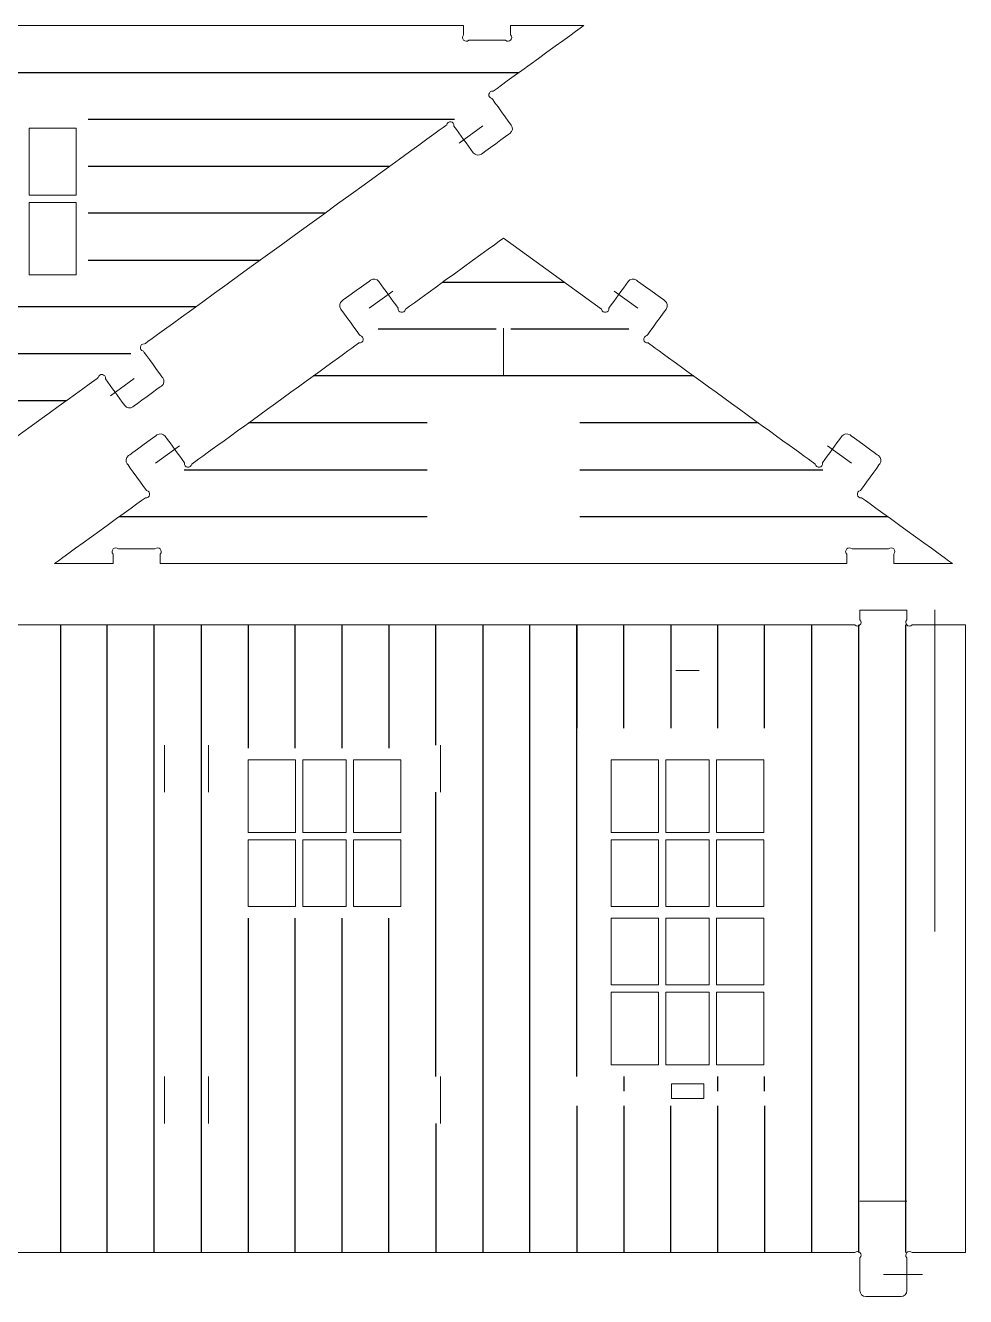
# Model space of a CAD drawing. Header units: millimetres. Extents: x -199 to 215, y -104 to 98.
# Drawn here: x 71.2 to 215.4, y -104 to 91 of the extents above; entities that cross this region are included whole.
import ezdxf

# ---------------------------------------------------------------- set-up
doc = ezdxf.new("R2010")
doc.units = ezdxf.units.MM
doc.header["$MEASUREMENT"] = 0
doc.layers.add('Capa 1', color=7, linetype='Continuous')

msp = doc.modelspace()

# ---------------------------------------------------------------- linework, layer by layer
at = {"layer": 'Capa 1', "color": 93, "lineweight": 18}
for points, knots in [([(136.9603, 75.5753), (137.9492, 74.2119), (138.9381, 72.8485), (139.927, 71.4851), (139.927, 71.4851), (140.2187, 71.0828), (140.7815, 70.9931), (141.1838, 71.285), (141.1838, 71.285), (141.1838, 71.285), (145.5551, 74.4555), (145.5551, 74.4555), (145.5551, 74.4555), (145.9577, 74.7475), (146.0471, 75.3101), (145.7553, 75.7125), (145.7553, 75.7125), (145.7553, 75.7125), (142.7888, 79.8027), (142.7888, 79.8027), (142.7888, 79.8027), (142.0462, 79.9208), (142.2237, 81.0343), (142.9658, 80.9162), (142.9658, 80.9162), (142.9658, 80.9162), (156.8913, 91.0165), (156.8913, 91.0165), (156.8913, 91.0165), (156.8913, 91.0165), (145.6417, 91.0165), (145.6417, 91.0165), (145.6417, 91.0165), (145.6417, 91.0165), (145.6417, 89.5636), (145.6417, 89.5636), (145.6417, 89.5636), (146.1729, 89.0321), (145.3758, 88.235), (144.8443, 88.7664), (144.8443, 88.7664), (144.8443, 88.7664), (139.2387, 88.7664), (139.2387, 88.7664), (139.2387, 88.7664), (138.7075, 88.235), (137.9098, 89.0321), (138.4416, 89.5636), (138.4416, 89.5636), (138.4416, 89.5636), (138.4416, 91.0165), (138.4416, 91.0165), (138.4416, 91.0165), (138.4416, 91.0165), (-6.0082, 91.0165), (-6.0082, 91.0165), (-6.0082, 91.0165), (-6.0082, 91.0165), (-6.0082, 89.5636), (-6.0082, 89.5636), (-6.0082, 89.5636), (-5.477, 89.0321), (-6.2743, 88.235), (-6.8058, 88.7664), (-6.8058, 88.7664), (-6.8058, 88.7664), (-12.4112, 88.7664), (-12.4112, 88.7664), (-12.4112, 88.7664), (-12.9427, 88.235), (-13.7401, 89.0321), (-13.2083, 89.5636), (-13.2083, 89.5636), (-13.2083, 89.5636), (-13.2083, 91.0165), (-13.2083, 91.0165), (-13.2083, 91.0165), (-13.2083, 91.0165), (-22.2085, 91.0165), (-22.2085, 91.0165), (-22.2085, 91.0165), (-22.2085, 91.0165), (-7.6376, 80.448), (-7.6376, 80.448), (-7.6376, 80.448), (-7.6376, 80.448), (-11.0723, 75.7125), (-11.0723, 75.7125), (-11.0723, 75.7125), (-11.3643, 75.3101), (-11.2744, 74.7474), (-10.8723, 74.4555), (-10.8723, 74.4555), (-10.8723, 74.4555), (-6.501, 71.285), (-6.501, 71.285), (-6.501, 71.285), (-6.0984, 70.9932), (-5.5359, 71.0828), (-5.244, 71.4851), (-5.244, 71.4851), (-4.2552, 72.8485), (-3.2663, 74.2119), (-2.2775, 75.5753), (-2.2775, 75.5753), (-2.3956, 76.3176), (-1.2822, 76.4949), (-1.1641, 75.7525), (-1.1641, 75.7525), (-1.1641, 75.7525), (45.1718, 42.1453), (45.1718, 42.1453), (45.1718, 42.1453), (45.9144, 42.2634), (46.0914, 41.1498), (45.3493, 41.0317), (45.3493, 41.0317), (45.3493, 41.0317), (42.3826, 36.9415), (42.3826, 36.9415), (42.3826, 36.9415), (42.0906, 36.5392), (42.1805, 35.9763), (42.5826, 35.6845), (42.5826, 35.6845), (42.5826, 35.6845), (46.9539, 32.5142), (46.9539, 32.5142), (46.9539, 32.5142), (47.3562, 32.2222), (47.919, 32.3119), (48.2109, 32.7142), (48.2109, 32.7142), (49.1997, 34.0776), (50.1886, 35.441), (51.1774, 36.8044), (51.1774, 36.8044), (51.0593, 37.5467), (52.1727, 37.724), (52.291, 36.9816), (52.291, 36.9816), (52.291, 36.9816), (67.3415, 26.0655), (67.3415, 26.0655), (67.3415, 26.0655), (67.3415, 26.0655), (82.392, 36.9816), (82.392, 36.9816), (82.392, 36.9816), (82.5101, 37.7239), (83.6237, 37.5467), (83.5056, 36.8044), (83.5056, 36.8044), (84.4944, 35.441), (85.4833, 34.0776), (86.4721, 32.7142), (86.4721, 32.7142), (86.7638, 32.3119), (87.3266, 32.2222), (87.7289, 32.5142), (87.7289, 32.5142), (87.7289, 32.5142), (92.1005, 35.6845), (92.1005, 35.6845), (92.1005, 35.6845), (92.5028, 35.9763), (92.5922, 36.5392), (92.3005, 36.9415), (92.3005, 36.9415), (92.3005, 36.9415), (89.334, 41.0317), (89.334, 41.0317), (89.334, 41.0317), (88.5914, 41.1498), (88.7687, 42.2634), (89.511, 42.1453), (89.511, 42.1453), (89.511, 42.1453), (135.8469, 75.7525), (135.8469, 75.7525), (135.8469, 75.7525), (135.965, 76.4949), (137.0786, 76.3177), (136.9603, 75.5753)], [0, 0, 0, 0, 0.0212766, 0.0212766, 0.0212766, 0.02127661, 0.04255319, 0.04255319, 0.04255319, 0.0425532, 0.06382979, 0.06382979, 0.06382979, 0.0638298, 0.08510638, 0.08510638, 0.08510638, 0.08510639, 0.10638298, 0.10638298, 0.10638298, 0.10638299, 0.12765957, 0.12765957, 0.12765957, 0.12765958, 0.14893617, 0.14893617, 0.14893617, 0.14893618, 0.17021277, 0.17021277, 0.17021277, 0.17021278, 0.19148936, 0.19148936, 0.19148936, 0.19148937, 0.21276596, 0.21276596, 0.21276596, 0.21276597, 0.23404255, 0.23404255, 0.23404255, 0.23404256, 0.25531915, 0.25531915, 0.25531915, 0.25531916, 0.27659574, 0.27659574, 0.27659574, 0.27659575, 0.29787234, 0.29787234, 0.29787234, 0.29787235, 0.31914894, 0.31914894, 0.31914894, 0.31914895, 0.34042553, 0.34042553, 0.34042553, 0.34042554, 0.36170213, 0.36170213, 0.36170213, 0.36170214, 0.38297872, 0.38297872, 0.38297872, 0.38297873, 0.40425532, 0.40425532, 0.40425532, 0.40425533, 0.42553191, 0.42553191, 0.42553191, 0.42553192, 0.44680851, 0.44680851, 0.44680851, 0.44680852, 0.46808511, 0.46808511, 0.46808511, 0.46808512, 0.4893617, 0.4893617, 0.4893617, 0.48936171, 0.5106383, 0.5106383, 0.5106383, 0.51063831, 0.53191489, 0.53191489, 0.53191489, 0.5319149, 0.55319149, 0.55319149, 0.55319149, 0.5531915, 0.57446809, 0.57446809, 0.57446809, 0.5744681, 0.59574468, 0.59574468, 0.59574468, 0.59574469, 0.61702128, 0.61702128, 0.61702128, 0.61702129, 0.63829787, 0.63829787, 0.63829787, 0.63829788, 0.65957447, 0.65957447, 0.65957447, 0.65957448, 0.68085106, 0.68085106, 0.68085106, 0.68085107, 0.70212766, 0.70212766, 0.70212766, 0.70212767, 0.72340426, 0.72340426, 0.72340426, 0.72340427, 0.74468085, 0.74468085, 0.74468085, 0.74468086, 0.76595745, 0.76595745, 0.76595745, 0.76595746, 0.78723404, 0.78723404, 0.78723404, 0.78723405, 0.80851064, 0.80851064, 0.80851064, 0.80851065, 0.82978723, 0.82978723, 0.82978723, 0.82978724, 0.85106383, 0.85106383, 0.85106383, 0.85106384, 0.87234043, 0.87234043, 0.87234043, 0.87234044, 0.89361702, 0.89361702, 0.89361702, 0.89361703, 0.91489362, 0.91489362, 0.91489362, 0.91489363, 0.93617021, 0.93617021, 0.93617021, 0.93617022, 0.95744681, 0.95744681, 0.95744681, 0.95744682, 1, 1, 1, 1]), ([(159.6085, 47.4689), (159.6085, 47.4689), (144.558, 58.3849), (144.558, 58.3849), (144.558, 58.3849), (144.558, 58.3849), (129.5075, 47.4689), (129.5075, 47.4689), (129.5075, 47.4689), (129.3892, 46.7264), (128.2758, 46.9038), (128.3939, 47.6461), (128.3939, 47.6461), (127.4051, 49.0094), (126.4162, 50.3728), (125.4274, 51.7362), (125.4274, 51.7362), (125.1357, 52.1386), (124.5727, 52.2283), (124.1704, 51.9364), (124.1704, 51.9364), (124.1704, 51.9364), (119.7991, 48.7658), (119.7991, 48.7658), (119.7991, 48.7658), (119.3968, 48.4741), (119.3071, 47.9113), (119.5991, 47.5089), (119.5991, 47.5089), (119.5991, 47.5089), (122.5656, 43.4187), (122.5656, 43.4187), (122.5656, 43.4187), (123.3082, 43.3005), (123.1304, 42.1871), (122.3884, 42.3052), (122.3884, 42.3052), (122.3884, 42.3052), (96.7528, 23.7115), (96.7528, 23.7115), (96.7528, 23.7115), (96.6345, 22.9692), (95.5211, 23.1464), (95.6392, 23.8889), (95.6392, 23.8889), (94.6504, 25.2522), (93.6615, 26.6156), (92.6727, 27.979), (92.6727, 27.979), (92.3807, 28.3814), (91.8182, 28.471), (91.4157, 28.1792), (91.4157, 28.1792), (91.4157, 28.1792), (87.0444, 25.0086), (87.0444, 25.0086), (87.0444, 25.0086), (86.6418, 24.7168), (86.5527, 24.1539), (86.8444, 23.7517), (86.8444, 23.7517), (86.8444, 23.7517), (89.8109, 19.6614), (89.8109, 19.6614), (89.8109, 19.6614), (90.5532, 19.5433), (90.376, 18.4297), (89.6337, 18.548), (89.6337, 18.548), (89.6337, 18.548), (75.7082, 8.4478), (75.7082, 8.4478), (75.7082, 8.4478), (75.7082, 8.4478), (84.7079, 8.4479), (84.7079, 8.4479), (84.7079, 8.4479), (84.7079, 8.4479), (84.7079, 9.9005), (84.7079, 9.9005), (84.7079, 9.9005), (84.1764, 10.4321), (84.9738, 11.2294), (85.5053, 10.6979), (85.5053, 10.6979), (85.5053, 10.6979), (91.1106, 10.6979), (91.1106, 10.6979), (91.1106, 10.6979), (91.6421, 11.2294), (92.4395, 10.4322), (91.9077, 9.9005), (91.9077, 9.9005), (91.9077, 9.9005), (91.9077, 8.4479), (91.9077, 8.4479), (91.9077, 8.4479), (91.9077, 8.4479), (197.208, 8.4479), (197.208, 8.4479), (197.208, 8.4479), (197.208, 8.4479), (197.208, 9.9005), (197.208, 9.9005), (197.208, 9.9005), (196.6762, 10.4321), (197.4736, 11.2294), (198.0054, 10.6979), (198.0054, 10.6979), (198.0054, 10.6979), (203.6107, 10.6979), (203.6107, 10.6979), (203.6107, 10.6979), (204.1419, 11.2294), (204.9393, 10.4322), (204.4078, 9.9005), (204.4078, 9.9005), (204.4078, 9.9005), (204.4078, 8.4479), (204.4078, 8.4479), (204.4078, 8.4479), (204.4078, 8.4479), (213.4078, 8.4479), (213.4078, 8.4479), (213.4078, 8.4479), (213.4078, 8.4479), (199.4825, 18.5481), (199.4825, 18.5481), (199.4825, 18.5481), (198.7399, 18.4298), (198.5626, 19.5434), (199.305, 19.6615), (199.305, 19.6615), (199.305, 19.6615), (202.2717, 23.7518), (202.2717, 23.7518), (202.2717, 23.7518), (202.5634, 24.154), (202.474, 24.7169), (202.0715, 25.0087), (202.0715, 25.0087), (202.0715, 25.0087), (197.7002, 28.1793), (197.7002, 28.1793), (197.7002, 28.1793), (197.2979, 28.471), (196.7354, 28.3815), (196.4434, 27.9791), (196.4434, 27.9791), (195.4545, 26.6158), (194.4656, 25.2524), (193.4767, 23.889), (193.4767, 23.889), (193.595, 23.1465), (192.4814, 22.9693), (192.3633, 23.7116), (192.3633, 23.7116), (192.3633, 23.7116), (166.7277, 42.3053), (166.7277, 42.3053), (166.7277, 42.3053), (165.9851, 42.1872), (165.8078, 43.3006), (166.5502, 43.4188), (166.5502, 43.4188), (166.5502, 43.4188), (169.5167, 47.509), (169.5167, 47.509), (169.5167, 47.509), (169.8089, 47.9114), (169.719, 48.4742), (169.3167, 48.7659), (169.3167, 48.7659), (169.3167, 48.7659), (164.9454, 51.9365), (164.9454, 51.9365), (164.9454, 51.9365), (164.5431, 52.2283), (163.9803, 52.1387), (163.6886, 51.7363), (163.6886, 51.7363), (162.6997, 50.373), (161.7108, 49.0096), (160.7219, 47.6462), (160.7219, 47.6462), (160.84, 46.9038), (159.7269, 46.7265), (159.6085, 47.4689)], [0, 0, 0, 0, 0.02083333, 0.02083333, 0.02083333, 0.02083334, 0.04166667, 0.04166667, 0.04166667, 0.04166668, 0.0625, 0.0625, 0.0625, 0.06250001, 0.08333333, 0.08333333, 0.08333333, 0.08333334, 0.10416667, 0.10416667, 0.10416667, 0.10416668, 0.125, 0.125, 0.125, 0.12500001, 0.14583333, 0.14583333, 0.14583333, 0.14583334, 0.16666667, 0.16666667, 0.16666667, 0.16666668, 0.1875, 0.1875, 0.1875, 0.18750001, 0.20833333, 0.20833333, 0.20833333, 0.20833334, 0.22916667, 0.22916667, 0.22916667, 0.22916668, 0.25, 0.25, 0.25, 0.25000001, 0.27083333, 0.27083333, 0.27083333, 0.27083334, 0.29166667, 0.29166667, 0.29166667, 0.29166668, 0.3125, 0.3125, 0.3125, 0.31250001, 0.33333333, 0.33333333, 0.33333333, 0.33333334, 0.35416667, 0.35416667, 0.35416667, 0.35416668, 0.375, 0.375, 0.375, 0.37500001, 0.39583333, 0.39583333, 0.39583333, 0.39583334, 0.41666667, 0.41666667, 0.41666667, 0.41666668, 0.4375, 0.4375, 0.4375, 0.43750001, 0.45833333, 0.45833333, 0.45833333, 0.45833334, 0.47916667, 0.47916667, 0.47916667, 0.47916668, 0.5, 0.5, 0.5, 0.50000001, 0.52083333, 0.52083333, 0.52083333, 0.52083334, 0.54166667, 0.54166667, 0.54166667, 0.54166668, 0.5625, 0.5625, 0.5625, 0.56250001, 0.58333333, 0.58333333, 0.58333333, 0.58333334, 0.60416667, 0.60416667, 0.60416667, 0.60416668, 0.625, 0.625, 0.625, 0.62500001, 0.64583333, 0.64583333, 0.64583333, 0.64583334, 0.66666667, 0.66666667, 0.66666667, 0.66666668, 0.6875, 0.6875, 0.6875, 0.68750001, 0.70833333, 0.70833333, 0.70833333, 0.70833334, 0.72916667, 0.72916667, 0.72916667, 0.72916668, 0.75, 0.75, 0.75, 0.75000001, 0.77083333, 0.77083333, 0.77083333, 0.77083334, 0.79166667, 0.79166667, 0.79166667, 0.79166668, 0.8125, 0.8125, 0.8125, 0.81250001, 0.83333333, 0.83333333, 0.83333333, 0.83333334, 0.85416667, 0.85416667, 0.85416667, 0.85416668, 0.875, 0.875, 0.875, 0.87500001, 0.89583333, 0.89583333, 0.89583333, 0.89583334, 0.91666667, 0.91666667, 0.91666667, 0.91666668, 0.9375, 0.9375, 0.9375, 0.93750001, 0.95833333, 0.95833333, 0.95833333, 0.95833334, 1, 1, 1, 1]), ([(0.7712, -25.7075), (0.7712, -26.2045), (1.174, -26.6075), (1.6712, -26.6075), (1.6712, -26.6075), (1.6712, -26.6075), (6.7239, -26.6075), (6.7239, -26.6075), (6.7239, -26.6075), (7.2557, -26.0761), (8.053, -26.8734), (7.5215, -27.4049), (7.5215, -27.4049), (7.5215, -27.4049), (7.5215, -69.4605), (7.5215, -69.4605), (7.5215, -69.4605), (8.053, -69.9919), (7.2556, -70.7891), (6.7239, -70.2576), (6.7239, -70.2576), (5.0397, -70.2576), (3.3555, -70.2576), (1.6712, -70.2576), (1.6712, -70.2576), (1.1741, -70.2576), (0.7712, -70.6605), (0.7712, -71.1576), (0.7712, -71.1576), (0.7712, -71.1576), (0.7712, -76.5578), (0.7712, -76.5578), (0.7712, -76.5578), (0.7712, -77.0547), (1.174, -77.4576), (1.6712, -77.4576), (1.6712, -77.4576), (1.6712, -77.4576), (6.7239, -77.4575), (6.7239, -77.4575), (6.7239, -77.4575), (7.2557, -76.9261), (8.053, -77.7232), (7.5215, -78.2549), (7.5215, -78.2549), (7.5215, -78.2549), (7.5215, -97.2576), (7.5215, -97.2576), (7.5215, -97.2576), (7.5215, -97.2576), (46.7741, -97.2576), (46.7741, -97.2576), (46.7741, -97.2576), (47.3053, -96.7262), (48.103, -97.5233), (47.5712, -98.0548), (47.5712, -98.0548), (47.5712, -98.0548), (47.5712, -103.1075), (47.5712, -103.1075), (47.5712, -103.1075), (47.5712, -103.6046), (47.974, -104.0076), (48.4712, -104.0076), (48.4712, -104.0076), (48.4712, -104.0076), (53.8714, -104.0076), (53.8714, -104.0076), (53.8714, -104.0076), (54.3683, -104.0076), (54.7714, -103.6047), (54.7714, -103.1075), (54.7714, -103.1075), (54.7714, -101.4233), (54.7714, -99.7391), (54.7714, -98.0548), (54.7714, -98.0548), (54.2399, -97.5233), (55.0373, -96.7262), (55.5688, -97.2576), (55.5688, -97.2576), (55.5688, -97.2576), (198.4241, -97.2576), (198.4241, -97.2576), (198.4241, -97.2576), (198.9556, -96.7262), (199.753, -97.5233), (199.2212, -98.0548), (199.2212, -98.0548), (199.2212, -98.0548), (199.2212, -103.1075), (199.2212, -103.1075), (199.2212, -103.1075), (199.2212, -103.6046), (199.6243, -104.0076), (200.1214, -104.0076), (200.1214, -104.0076), (200.1214, -104.0076), (205.5213, -104.0076), (205.5213, -104.0076), (205.5213, -104.0076), (206.0184, -104.0076), (206.4213, -103.6047), (206.4213, -103.1075), (206.4213, -103.1075), (206.4213, -101.4233), (206.4213, -99.7391), (206.4213, -98.0548), (206.4213, -98.0548), (205.8898, -97.5233), (206.6872, -96.7262), (207.2187, -97.2576), (207.2187, -97.2576), (207.2187, -97.2576), (215.4215, -97.2576), (215.4215, -97.2576), (215.4215, -97.2576), (215.4215, -97.2576), (215.4215, -0.9575), (215.4215, -0.9575), (215.4215, -0.9575), (212.6872, -0.9575), (209.9529, -0.9575), (207.2186, -0.9575), (207.2186, -0.9575), (206.6871, -1.4891), (205.8897, -0.6918), (206.4212, -0.1603), (206.4212, -0.1603), (206.4212, -0.1603), (206.4212, 1.2923), (206.4212, 1.2923), (206.4212, 1.2923), (206.4212, 1.2923), (199.2212, 1.2924), (199.2212, 1.2924), (199.2212, 1.2924), (199.2212, 1.2924), (199.2212, -0.1602), (199.2212, -0.1602), (199.2212, -0.1602), (199.753, -0.6917), (198.9556, -1.4891), (198.4241, -0.9574), (198.4241, -0.9574), (198.4241, -0.9574), (55.5687, -0.9575), (55.5687, -0.9575), (55.5687, -0.9575), (55.0372, -1.4891), (54.2398, -0.6918), (54.7713, -0.1603), (54.7713, -0.1603), (54.7713, -0.1603), (54.7713, 1.2923), (54.7713, 1.2923), (54.7713, 1.2923), (54.7713, 1.2923), (47.5712, 1.2924), (47.5712, 1.2924), (47.5712, 1.2924), (47.5712, 1.2924), (47.5712, -0.1602), (47.5712, -0.1602), (47.5712, -0.1602), (48.103, -0.6917), (47.3053, -1.4891), (46.7741, -0.9574), (46.7741, -0.9574), (46.7741, -0.9574), (37.1187, -0.9575), (37.1187, -0.9575), (37.1187, -0.9575), (36.5872, -1.4891), (35.7898, -0.6918), (36.3216, -0.1603), (36.3216, -0.1603), (36.3216, -0.1603), (36.3216, 1.6536), (36.3216, 1.6536), (36.3216, 1.6536), (36.3216, 1.6536), (7.5215, 1.6536), (7.5215, 1.6536), (7.5215, 1.6536), (7.5215, 1.6536), (7.5215, -18.6103), (7.5215, -18.6103), (7.5215, -18.6103), (8.053, -19.1418), (7.2556, -19.939), (6.7239, -19.4075), (6.7239, -19.4075), (5.0397, -19.4075), (3.3555, -19.4075), (1.6712, -19.4075), (1.6712, -19.4075), (1.1741, -19.4075), (0.7712, -19.8104), (0.7712, -20.3075), (0.7712, -20.3075), (0.7712, -20.3075), (0.7712, -25.7075), (0.7712, -25.7075)], [0, 0, 0, 0, 0.01923077, 0.01923077, 0.01923077, 0.01923078, 0.03846154, 0.03846154, 0.03846154, 0.03846155, 0.05769231, 0.05769231, 0.05769231, 0.05769232, 0.07692308, 0.07692308, 0.07692308, 0.07692309, 0.09615385, 0.09615385, 0.09615385, 0.09615386, 0.11538462, 0.11538462, 0.11538462, 0.11538463, 0.13461538, 0.13461538, 0.13461538, 0.13461539, 0.15384615, 0.15384615, 0.15384615, 0.15384616, 0.17307692, 0.17307692, 0.17307692, 0.17307693, 0.19230769, 0.19230769, 0.19230769, 0.1923077, 0.21153846, 0.21153846, 0.21153846, 0.21153847, 0.23076923, 0.23076923, 0.23076923, 0.23076924, 0.25, 0.25, 0.25, 0.25000001, 0.26923077, 0.26923077, 0.26923077, 0.26923078, 0.28846154, 0.28846154, 0.28846154, 0.28846155, 0.30769231, 0.30769231, 0.30769231, 0.30769232, 0.32692308, 0.32692308, 0.32692308, 0.32692309, 0.34615385, 0.34615385, 0.34615385, 0.34615386, 0.36538462, 0.36538462, 0.36538462, 0.36538463, 0.38461538, 0.38461538, 0.38461538, 0.38461539, 0.40384615, 0.40384615, 0.40384615, 0.40384616, 0.42307692, 0.42307692, 0.42307692, 0.42307693, 0.44230769, 0.44230769, 0.44230769, 0.4423077, 0.46153846, 0.46153846, 0.46153846, 0.46153847, 0.48076923, 0.48076923, 0.48076923, 0.48076924, 0.5, 0.5, 0.5, 0.50000001, 0.51923077, 0.51923077, 0.51923077, 0.51923078, 0.53846154, 0.53846154, 0.53846154, 0.53846155, 0.55769231, 0.55769231, 0.55769231, 0.55769232, 0.57692308, 0.57692308, 0.57692308, 0.57692309, 0.59615385, 0.59615385, 0.59615385, 0.59615386, 0.61538462, 0.61538462, 0.61538462, 0.61538463, 0.63461538, 0.63461538, 0.63461538, 0.63461539, 0.65384615, 0.65384615, 0.65384615, 0.65384616, 0.67307692, 0.67307692, 0.67307692, 0.67307693, 0.69230769, 0.69230769, 0.69230769, 0.6923077, 0.71153846, 0.71153846, 0.71153846, 0.71153847, 0.73076923, 0.73076923, 0.73076923, 0.73076924, 0.75, 0.75, 0.75, 0.75000001, 0.76923077, 0.76923077, 0.76923077, 0.76923078, 0.78846154, 0.78846154, 0.78846154, 0.78846155, 0.80769231, 0.80769231, 0.80769231, 0.80769232, 0.82692308, 0.82692308, 0.82692308, 0.82692309, 0.84615385, 0.84615385, 0.84615385, 0.84615386, 0.86538462, 0.86538462, 0.86538462, 0.86538463, 0.88461538, 0.88461538, 0.88461538, 0.88461539, 0.90384615, 0.90384615, 0.90384615, 0.90384616, 0.92307692, 0.92307692, 0.92307692, 0.92307693, 0.94230769, 0.94230769, 0.94230769, 0.9423077, 0.96153846, 0.96153846, 0.96153846, 0.96153847, 1, 1, 1, 1])]:
    msp.add_open_spline(points, degree=3, knots=knots, dxfattribs=at)
at = {"layer": 'Capa 1', "lineweight": 25}
for points in [[(-12.2815, 83.8166), (-12.2815, 83.8166), (146.9646, 83.8166), (146.9646, 83.8166)], [(80.8415, 76.6164), (80.8415, 76.6164), (137.0378, 76.6164), (137.0378, 76.6164)], [(80.8415, 69.4164), (80.8415, 69.4164), (127.1108, 69.4164), (127.1108, 69.4164)], [(117.1842, 62.2163), (117.1842, 62.2163), (80.8415, 62.2163), (80.8415, 62.2163)], [(80.8415, 55.0164), (80.8415, 55.0164), (107.2572, 55.0164), (107.2572, 55.0164)], [(135.2694, 51.6478), (135.2694, 51.6478), (153.8466, 51.6478), (153.8466, 51.6478)], [(97.3302, 47.8166), (97.3302, 47.8166), (37.3527, 47.8166), (37.3527, 47.8166)], [(125.3424, 44.4478), (125.3424, 44.4478), (143.433, 44.4478), (143.433, 44.4478)], [(145.6828, 44.4478), (145.6828, 44.4478), (163.7734, 44.4478), (163.7734, 44.4478)], [(87.4034, 40.6165), (87.4034, 40.6165), (47.2797, 40.6165), (47.2797, 40.6165)], [(173.7004, 37.2477), (173.7004, 37.2477), (115.4154, 37.2477), (115.4154, 37.2477)], [(77.4764, 33.4164), (77.4764, 33.4164), (57.2068, 33.4164), (57.2068, 33.4164)], [(132.858, 30.0479), (132.858, 30.0479), (105.4886, 30.0479), (105.4886, 30.0479)], [(183.6272, 30.0479), (183.6272, 30.0479), (156.2578, 30.0479), (156.2578, 30.0479)], [(95.5618, 22.8478), (95.5618, 22.8478), (132.858, 22.8478), (132.858, 22.8478)], [(156.2578, 22.8478), (156.2578, 22.8478), (193.5543, 22.8478), (193.5543, 22.8478)], [(132.858, 15.6479), (132.858, 15.6479), (85.6348, 15.6479), (85.6348, 15.6479)], [(203.4813, 15.6479), (203.4813, 15.6479), (156.2578, 15.6479), (156.2578, 15.6479)], [(76.5963, -0.9575), (76.5963, -0.9575), (76.5963, -97.2576), (76.5963, -97.2576)], [(83.7964, -97.2575), (83.7964, -97.2575), (83.7964, -0.9575), (83.7964, -0.9575)], [(90.9965, -97.2575), (90.9965, -97.2575), (90.9965, -0.9575), (90.9965, -0.9575)], [(98.1965, -0.9575), (98.1965, -0.9575), (98.1965, -97.2576), (98.1965, -97.2576)], [(105.3963, -0.9575), (105.3963, -0.9575), (105.3963, -19.8575), (105.3963, -19.8575)], [(112.5964, -19.8575), (112.5964, -19.8575), (112.5964, -0.9575), (112.5964, -0.9575)], [(119.7962, -19.8575), (119.7962, -19.8575), (119.7962, -0.9575), (119.7962, -0.9575)], [(126.9961, -0.9575), (126.9961, -0.9575), (126.9961, -19.8575), (126.9961, -19.8575)], [(134.1961, -19.4075), (134.1961, -19.4075), (134.1961, -0.9575), (134.1961, -0.9575)], [(141.3962, -0.9575), (141.3962, -0.9575), (141.3962, -97.2576), (141.3962, -97.2576)], [(148.5963, -97.2575), (148.5963, -97.2575), (148.5963, -0.9575), (148.5963, -0.9575)], [(155.7964, -70.2575), (155.7964, -70.2575), (155.7964, -0.9575), (155.7964, -0.9575)], [(155.7964, -0.9575), (155.7964, -0.9575), (155.7964, -16.7975), (155.7964, -16.7975)], [(162.9965, -16.7975), (162.9965, -16.7975), (162.9965, -0.9575), (162.9965, -0.9575)], [(170.1965, -0.9575), (170.1965, -0.9575), (170.1965, -16.7975), (170.1965, -16.7975)], [(177.3964, -0.9575), (177.3964, -0.9575), (177.3964, -16.7975), (177.3964, -16.7975)], [(184.5964, -16.7975), (184.5964, -16.7975), (184.5964, -0.9575), (184.5964, -0.9575)], [(191.7962, -0.9575), (191.7962, -0.9575), (191.7962, -97.2576), (191.7962, -97.2576)], [(198.9966, -0.9575), (198.9966, -0.9575), (198.9966, -97.2576), (198.9966, -97.2576)], [(206.1964, -0.9575), (206.1964, -0.9575), (206.1964, -97.2576), (206.1964, -97.2576)], [(134.1961, -70.2575), (134.1961, -70.2575), (134.1961, -26.6074), (134.1961, -26.6074)], [(105.3963, -45.9574), (105.3963, -45.9574), (105.3963, -97.2575), (105.3963, -97.2575)], [(112.5964, -97.2575), (112.5964, -97.2575), (112.5964, -45.9574), (112.5964, -45.9574)], [(119.7962, -97.2575), (119.7962, -97.2575), (119.7962, -45.9574), (119.7962, -45.9574)], [(126.9961, -97.2575), (126.9961, -97.2575), (126.9961, -45.9574), (126.9961, -45.9574)], [(162.9965, -70.2575), (162.9965, -70.2575), (162.9965, -72.5075), (162.9965, -72.5075)], [(177.3964, -70.2575), (177.3964, -70.2575), (177.3964, -72.5075), (177.3964, -72.5075)], [(184.5964, -72.5075), (184.5964, -72.5075), (184.5964, -70.2575), (184.5964, -70.2575)], [(155.7964, -74.7575), (155.7964, -74.7575), (155.7964, -97.2576), (155.7964, -97.2576)], [(162.9965, -74.7575), (162.9965, -74.7575), (162.9965, -97.2576), (162.9965, -97.2576)], [(170.1965, -97.2575), (170.1965, -97.2575), (170.1965, -74.7574), (170.1965, -74.7574)], [(177.3964, -74.7575), (177.3964, -74.7575), (177.3964, -97.2576), (177.3964, -97.2576)], [(184.5964, -74.7575), (184.5964, -74.7575), (184.5964, -97.2576), (184.5964, -97.2576)], [(134.1961, -77.4574), (134.1961, -77.4574), (134.1961, -97.2575), (134.1961, -97.2575)]]:
    msp.add_open_spline(points, degree=3, dxfattribs=at)
at = {"layer": 'Capa 1', "color": 240, "lineweight": 18}
for points in [[(71.8043, 65.0034), (71.8043, 64.9993), (71.8077, 64.9959), (71.8118, 64.9959), (71.8118, 64.9959), (71.8118, 64.9959), (79.0339, 64.9959), (79.0339, 64.9959), (79.0339, 64.9959), (79.038, 64.9959), (79.0414, 64.9993), (79.0414, 65.0034), (79.0414, 65.0034), (79.0414, 65.0034), (79.0414, 75.2258), (79.0414, 75.2258), (79.0414, 75.2258), (79.0414, 75.2299), (79.038, 75.2333), (79.0339, 75.2333), (79.0339, 75.2333), (79.0339, 75.2333), (71.8118, 75.2333), (71.8118, 75.2333), (71.8118, 75.2333), (71.8077, 75.2333), (71.8043, 75.2299), (71.8043, 75.2258), (71.8043, 75.2258), (71.8043, 75.2258), (71.8043, 65.0034), (71.8043, 65.0034)], [(79.0414, 63.8634), (79.0414, 63.8675), (79.038, 63.8709), (79.0339, 63.8709), (79.0339, 63.8709), (79.0339, 63.8709), (71.8118, 63.8709), (71.8118, 63.8709), (71.8118, 63.8709), (71.8077, 63.8709), (71.8043, 63.8675), (71.8043, 63.8634), (71.8043, 63.8634), (71.8043, 63.8634), (71.8043, 52.7408), (71.8043, 52.7408), (71.8043, 52.7408), (71.8043, 52.7367), (71.8077, 52.7333), (71.8118, 52.7333), (71.8118, 52.7333), (71.8118, 52.7333), (79.0339, 52.7333), (79.0339, 52.7333), (79.0339, 52.7333), (79.038, 52.7333), (79.0414, 52.7367), (79.0414, 52.7408), (79.0414, 52.7408), (79.0414, 52.7408), (79.0414, 63.8634), (79.0414, 63.8634)], [(105.3963, -32.7877), (105.3963, -32.7918), (105.3997, -32.7952), (105.4038, -32.7952), (105.4038, -32.7952), (105.4038, -32.7952), (112.6264, -32.7952), (112.6264, -32.7952), (112.6264, -32.7952), (112.6305, -32.7952), (112.6339, -32.7918), (112.6339, -32.7877), (112.6339, -32.7877), (112.6339, -32.7877), (112.6339, -21.6651), (112.6339, -21.6651), (112.6339, -21.6651), (112.6339, -21.661), (112.6305, -21.6576), (112.6264, -21.6576), (112.6264, -21.6576), (112.6264, -21.6576), (105.4039, -21.6576), (105.4039, -21.6576), (105.4039, -21.6576), (105.3998, -21.6576), (105.3964, -21.661), (105.3964, -21.6651), (105.3964, -21.6651), (105.3964, -21.6651), (105.3963, -32.7877), (105.3963, -32.7877)], [(113.7664, -21.6576), (113.7623, -21.6576), (113.7589, -21.661), (113.7589, -21.6651), (113.7589, -21.6651), (113.7589, -21.6651), (113.7589, -32.7877), (113.7589, -32.7877), (113.7589, -32.7877), (113.7589, -32.7918), (113.7623, -32.7952), (113.7664, -32.7952), (113.7664, -32.7952), (113.7664, -32.7952), (120.4265, -32.7952), (120.4265, -32.7952), (120.4265, -32.7952), (120.4306, -32.7952), (120.434, -32.7918), (120.434, -32.7877), (120.434, -32.7877), (120.434, -32.7877), (120.434, -21.6651), (120.434, -21.6651), (120.434, -21.6651), (120.434, -21.661), (120.4306, -21.6576), (120.4265, -21.6576), (120.4265, -21.6576), (120.4265, -21.6576), (113.7664, -21.6576), (113.7664, -21.6576)], [(128.7965, -21.6651), (128.7965, -21.661), (128.7931, -21.6576), (128.789, -21.6576), (128.789, -21.6576), (128.789, -21.6576), (121.5662, -21.6576), (121.5662, -21.6576), (121.5662, -21.6576), (121.5621, -21.6576), (121.5587, -21.661), (121.5587, -21.6651), (121.5587, -21.6651), (121.5587, -21.6651), (121.5587, -32.7877), (121.5587, -32.7877), (121.5587, -32.7877), (121.5587, -32.7918), (121.5621, -32.7952), (121.5662, -32.7952), (121.5662, -32.7952), (121.5662, -32.7952), (128.789, -32.7952), (128.789, -32.7952), (128.789, -32.7952), (128.7931, -32.7952), (128.7965, -32.7918), (128.7965, -32.7877), (128.7965, -32.7877), (128.7965, -32.7877), (128.7965, -21.6651), (128.7965, -21.6651)], [(161.0837, -32.7877), (161.0837, -32.7918), (161.0871, -32.7952), (161.0912, -32.7952), (161.0912, -32.7952), (161.0912, -32.7952), (168.3137, -32.7952), (168.3137, -32.7952), (168.3137, -32.7952), (168.3178, -32.7952), (168.3212, -32.7918), (168.3212, -32.7877), (168.3212, -32.7877), (168.3212, -32.7877), (168.3212, -21.6651), (168.3212, -21.6651), (168.3212, -21.6651), (168.3212, -21.661), (168.3178, -21.6576), (168.3137, -21.6576), (168.3137, -21.6576), (168.3137, -21.6576), (161.0912, -21.6576), (161.0912, -21.6576), (161.0912, -21.6576), (161.0871, -21.6576), (161.0837, -21.661), (161.0837, -21.6651), (161.0837, -21.6651), (161.0837, -21.6651), (161.0837, -32.7877), (161.0837, -32.7877)], [(169.454, -21.6576), (169.4499, -21.6576), (169.4465, -21.661), (169.4465, -21.6651), (169.4465, -21.6651), (169.4465, -21.6651), (169.4465, -32.7877), (169.4465, -32.7877), (169.4465, -32.7877), (169.4465, -32.7918), (169.4499, -32.7952), (169.454, -32.7952), (169.454, -32.7952), (169.454, -32.7952), (176.114, -32.7952), (176.114, -32.7952), (176.114, -32.7952), (176.1181, -32.7952), (176.1215, -32.7918), (176.1215, -32.7877), (176.1215, -32.7877), (176.1215, -32.7877), (176.1215, -21.6651), (176.1215, -21.6651), (176.1215, -21.6651), (176.1215, -21.661), (176.1181, -21.6576), (176.114, -21.6576), (176.114, -21.6576), (176.114, -21.6576), (169.454, -21.6576), (169.454, -21.6576)], [(184.4838, -21.6651), (184.4838, -21.661), (184.4804, -21.6576), (184.4763, -21.6576), (184.4763, -21.6576), (184.4763, -21.6576), (177.254, -21.6576), (177.254, -21.6576), (177.254, -21.6576), (177.2499, -21.6576), (177.2465, -21.661), (177.2465, -21.6651), (177.2465, -21.6651), (177.2465, -21.6651), (177.2465, -32.7877), (177.2465, -32.7877), (177.2465, -32.7877), (177.2465, -32.7918), (177.2499, -32.7952), (177.254, -32.7952), (177.254, -32.7952), (177.254, -32.7952), (184.4763, -32.7952), (184.4763, -32.7952), (184.4763, -32.7952), (184.4804, -32.7952), (184.4838, -32.7918), (184.4838, -32.7877), (184.4838, -32.7877), (184.4838, -32.7877), (184.4838, -21.6651), (184.4838, -21.6651)], [(112.6339, -33.9276), (112.6339, -33.9235), (112.6305, -33.9201), (112.6264, -33.9201), (112.6264, -33.9201), (112.6264, -33.9201), (105.4039, -33.9201), (105.4039, -33.9201), (105.4039, -33.9201), (105.3998, -33.9201), (105.3964, -33.9235), (105.3964, -33.9276), (105.3964, -33.9276), (105.3964, -33.9276), (105.3964, -44.1501), (105.3964, -44.1501), (105.3964, -44.1501), (105.3964, -44.1542), (105.3998, -44.1576), (105.4039, -44.1576), (105.4039, -44.1576), (105.4039, -44.1576), (112.6264, -44.1576), (112.6264, -44.1576), (112.6264, -44.1576), (112.6305, -44.1576), (112.6339, -44.1542), (112.6339, -44.1501), (112.6339, -44.1501), (112.6339, -44.1501), (112.6339, -33.9276), (112.6339, -33.9276)], [(120.4339, -33.9276), (120.4339, -33.9235), (120.4305, -33.9201), (120.4264, -33.9201), (120.4264, -33.9201), (120.4264, -33.9201), (113.7664, -33.9201), (113.7664, -33.9201), (113.7664, -33.9201), (113.7623, -33.9201), (113.7589, -33.9235), (113.7589, -33.9276), (113.7589, -33.9276), (113.7589, -33.9276), (113.7589, -44.1501), (113.7589, -44.1501), (113.7589, -44.1501), (113.7589, -44.1542), (113.7623, -44.1576), (113.7664, -44.1576), (113.7664, -44.1576), (113.7664, -44.1576), (120.4264, -44.1576), (120.4264, -44.1576), (120.4264, -44.1576), (120.4305, -44.1576), (120.4339, -44.1542), (120.4339, -44.1501), (120.4339, -44.1501), (120.4339, -44.1501), (120.4339, -33.9276), (120.4339, -33.9276)], [(128.789, -44.1575), (128.7931, -44.1575), (128.7965, -44.1541), (128.7965, -44.15), (128.7965, -44.15), (128.7965, -44.15), (128.7965, -33.9275), (128.7965, -33.9275), (128.7965, -33.9275), (128.7965, -33.9234), (128.7931, -33.92), (128.789, -33.92), (128.789, -33.92), (128.789, -33.92), (121.5662, -33.92), (121.5662, -33.92), (121.5662, -33.92), (121.5621, -33.92), (121.5587, -33.9234), (121.5587, -33.9275), (121.5587, -33.9275), (121.5587, -33.9275), (121.5587, -44.15), (121.5587, -44.15), (121.5587, -44.15), (121.5587, -44.1541), (121.5621, -44.1575), (121.5662, -44.1575), (121.5662, -44.1575), (121.5662, -44.1575), (128.789, -44.1575), (128.789, -44.1575)], [(168.3212, -33.9276), (168.3212, -33.9235), (168.3178, -33.9201), (168.3137, -33.9201), (168.3137, -33.9201), (168.3137, -33.9201), (161.0912, -33.9201), (161.0912, -33.9201), (161.0912, -33.9201), (161.0871, -33.9201), (161.0837, -33.9235), (161.0837, -33.9276), (161.0837, -33.9276), (161.0837, -33.9276), (161.0837, -44.1501), (161.0837, -44.1501), (161.0837, -44.1501), (161.0837, -44.1542), (161.0871, -44.1576), (161.0912, -44.1576), (161.0912, -44.1576), (161.0912, -44.1576), (168.3137, -44.1576), (168.3137, -44.1576), (168.3137, -44.1576), (168.3178, -44.1576), (168.3212, -44.1542), (168.3212, -44.1501), (168.3212, -44.1501), (168.3212, -44.1501), (168.3212, -33.9276), (168.3212, -33.9276)], [(176.1215, -33.9276), (176.1215, -33.9235), (176.1181, -33.9201), (176.114, -33.9201), (176.114, -33.9201), (176.114, -33.9201), (169.454, -33.9201), (169.454, -33.9201), (169.454, -33.9201), (169.4499, -33.9201), (169.4465, -33.9235), (169.4465, -33.9276), (169.4465, -33.9276), (169.4465, -33.9276), (169.4465, -44.1501), (169.4465, -44.1501), (169.4465, -44.1501), (169.4465, -44.1542), (169.4499, -44.1576), (169.454, -44.1576), (169.454, -44.1576), (169.454, -44.1576), (176.114, -44.1576), (176.114, -44.1576), (176.114, -44.1576), (176.1181, -44.1576), (176.1215, -44.1542), (176.1215, -44.1501), (176.1215, -44.1501), (176.1215, -44.1501), (176.1215, -33.9276), (176.1215, -33.9276)], [(184.4763, -44.1575), (184.4804, -44.1575), (184.4838, -44.1541), (184.4838, -44.15), (184.4838, -44.15), (184.4838, -44.15), (184.4838, -33.9275), (184.4838, -33.9275), (184.4838, -33.9275), (184.4838, -33.9234), (184.4804, -33.92), (184.4763, -33.92), (184.4763, -33.92), (184.4763, -33.92), (177.254, -33.92), (177.254, -33.92), (177.254, -33.92), (177.2499, -33.92), (177.2465, -33.9234), (177.2465, -33.9275), (177.2465, -33.9275), (177.2465, -33.9275), (177.2465, -44.15), (177.2465, -44.15), (177.2465, -44.15), (177.2465, -44.1541), (177.2499, -44.1575), (177.254, -44.1575), (177.254, -44.1575), (177.254, -44.1575), (184.4763, -44.1575), (184.4763, -44.1575)], [(161.0912, -45.9574), (161.0871, -45.9574), (161.0837, -45.9608), (161.0837, -45.9649), (161.0837, -45.9649), (161.0837, -45.9649), (161.0837, -56.1876), (161.0837, -56.1876), (161.0837, -56.1876), (161.0837, -56.1917), (161.0871, -56.1951), (161.0912, -56.1951), (161.0912, -56.1951), (161.0912, -56.1951), (168.3137, -56.1952), (168.3137, -56.1952), (168.3137, -56.1952), (168.3178, -56.1952), (168.3212, -56.1918), (168.3212, -56.1877), (168.3212, -56.1877), (168.3212, -56.1877), (168.3212, -45.965), (168.3212, -45.965), (168.3212, -45.965), (168.3212, -45.9609), (168.3178, -45.9575), (168.3137, -45.9575), (168.3137, -45.9575), (168.3137, -45.9575), (161.0912, -45.9574), (161.0912, -45.9574)], [(169.454, -45.9574), (169.4499, -45.9574), (169.4465, -45.9608), (169.4465, -45.9649), (169.4465, -45.9649), (169.4465, -45.9649), (169.4465, -56.1876), (169.4465, -56.1876), (169.4465, -56.1876), (169.4465, -56.1917), (169.4499, -56.1951), (169.454, -56.1951), (169.454, -56.1951), (169.454, -56.1951), (176.114, -56.1952), (176.114, -56.1952), (176.114, -56.1952), (176.1181, -56.1952), (176.1215, -56.1918), (176.1215, -56.1877), (176.1215, -56.1877), (176.1215, -56.1877), (176.1215, -45.965), (176.1215, -45.965), (176.1215, -45.965), (176.1215, -45.9609), (176.1181, -45.9575), (176.114, -45.9575), (176.114, -45.9575), (176.114, -45.9575), (169.454, -45.9574), (169.454, -45.9574)], [(184.4838, -45.9649), (184.4838, -45.9608), (184.4804, -45.9574), (184.4763, -45.9574), (184.4763, -45.9574), (184.4763, -45.9574), (177.254, -45.9575), (177.254, -45.9575), (177.254, -45.9575), (177.2499, -45.9575), (177.2465, -45.9609), (177.2465, -45.965), (177.2465, -45.965), (177.2465, -45.965), (177.2465, -56.1877), (177.2465, -56.1877), (177.2465, -56.1877), (177.2465, -56.1918), (177.2499, -56.1952), (177.254, -56.1952), (177.254, -56.1952), (177.254, -56.1952), (184.4763, -56.1952), (184.4763, -56.1952), (184.4763, -56.1952), (184.4804, -56.1952), (184.4838, -56.1918), (184.4838, -56.1877), (184.4838, -56.1877), (184.4838, -56.1877), (184.4838, -45.9649), (184.4838, -45.9649)], [(161.0912, -57.3201), (161.0871, -57.3201), (161.0837, -57.3235), (161.0837, -57.3276), (161.0837, -57.3276), (161.0837, -57.3276), (161.0837, -68.45), (161.0837, -68.45), (161.0837, -68.45), (161.0837, -68.4541), (161.0871, -68.4575), (161.0912, -68.4575), (161.0912, -68.4575), (161.0912, -68.4575), (168.3137, -68.4575), (168.3137, -68.4575), (168.3137, -68.4575), (168.3178, -68.4575), (168.3212, -68.4541), (168.3212, -68.45), (168.3212, -68.45), (168.3212, -68.45), (168.3212, -57.3276), (168.3212, -57.3276), (168.3212, -57.3276), (168.3212, -57.3235), (168.3178, -57.3201), (168.3137, -57.3201), (168.3137, -57.3201), (168.3137, -57.3201), (161.0912, -57.3201), (161.0912, -57.3201)], [(169.454, -57.3201), (169.4499, -57.3201), (169.4465, -57.3235), (169.4465, -57.3276), (169.4465, -57.3276), (169.4465, -57.3276), (169.4465, -68.45), (169.4465, -68.45), (169.4465, -68.45), (169.4465, -68.4541), (169.4499, -68.4575), (169.454, -68.4575), (169.454, -68.4575), (169.454, -68.4575), (176.114, -68.4575), (176.114, -68.4575), (176.114, -68.4575), (176.1181, -68.4575), (176.1215, -68.4541), (176.1215, -68.45), (176.1215, -68.45), (176.1215, -68.45), (176.1215, -57.3276), (176.1215, -57.3276), (176.1215, -57.3276), (176.1215, -57.3235), (176.1181, -57.3201), (176.114, -57.3201), (176.114, -57.3201), (176.114, -57.3201), (169.454, -57.3201), (169.454, -57.3201)], [(184.4763, -68.4575), (184.4804, -68.4575), (184.4838, -68.4541), (184.4838, -68.45), (184.4838, -68.45), (184.4838, -68.45), (184.4838, -57.3276), (184.4838, -57.3276), (184.4838, -57.3276), (184.4838, -57.3235), (184.4804, -57.3201), (184.4763, -57.3201), (184.4763, -57.3201), (184.4763, -57.3201), (177.254, -57.3201), (177.254, -57.3201), (177.254, -57.3201), (177.2499, -57.3201), (177.2465, -57.3235), (177.2465, -57.3276), (177.2465, -57.3276), (177.2465, -57.3276), (177.2465, -68.45), (177.2465, -68.45), (177.2465, -68.45), (177.2465, -68.4541), (177.2499, -68.4575), (177.254, -68.4575), (177.254, -68.4575), (177.254, -68.4575), (184.4763, -68.4575), (184.4763, -68.4575)]]:
    msp.add_open_spline(points, degree=3, knots=[0, 0, 0, 0, 0.11111111, 0.11111111, 0.11111111, 0.11111112, 0.22222222, 0.22222222, 0.22222222, 0.22222223, 0.33333333, 0.33333333, 0.33333333, 0.33333334, 0.44444444, 0.44444444, 0.44444444, 0.44444445, 0.55555556, 0.55555556, 0.55555556, 0.55555557, 0.66666667, 0.66666667, 0.66666667, 0.66666668, 0.77777778, 0.77777778, 0.77777778, 0.77777779, 1, 1, 1, 1], dxfattribs=at)
at = {"layer": 'Capa 1', "color": 133, "lineweight": 18}
for points in [[(137.7455, 72.9602), (137.7455, 72.9602), (141.3881, 75.6024), (141.3881, 75.6024)], [(123.9663, 47.6191), (123.9663, 47.6191), (127.6089, 50.2613), (127.6089, 50.2613)], [(161.5068, 50.2611), (161.5068, 50.2611), (165.1495, 47.6191), (165.1495, 47.6191)], [(144.5532, 37.3658), (144.5532, 37.3658), (144.5532, 44.5659), (144.5532, 44.5659)], [(84.2907, 34.1892), (84.2907, 34.1892), (87.9333, 36.8314), (87.9333, 36.8314)], [(91.2113, 23.8619), (91.2113, 23.8619), (94.8539, 26.5042), (94.8539, 26.5042)], [(194.2617, 26.5039), (194.2617, 26.5039), (197.9044, 23.8619), (197.9044, 23.8619)], [(210.6963, -47.9826), (210.6963, -47.9826), (210.6963, 1.3767), (210.6963, 1.3767)], [(170.9838, -7.9325), (170.9838, -7.9325), (174.5836, -7.9325), (174.5836, -7.9325)], [(92.5714, -26.6074), (92.5714, -26.6074), (92.5714, -19.4075), (92.5714, -19.4075)], [(99.3213, -26.6074), (99.3213, -26.6074), (99.3213, -19.4075), (99.3213, -19.4075)], [(134.8713, -19.4075), (134.8713, -19.4075), (134.8713, -26.6074), (134.8713, -26.6074)], [(92.5714, -77.4574), (92.5714, -77.4574), (92.5714, -70.2575), (92.5714, -70.2575)], [(99.3213, -77.4574), (99.3213, -77.4574), (99.3213, -70.2575), (99.3213, -70.2575)], [(134.8713, -70.2575), (134.8713, -70.2575), (134.8713, -77.4574), (134.8713, -77.4574)], [(199.2211, -89.3826), (199.2211, -89.3826), (206.4212, -89.3826), (206.4212, -89.3826)], [(208.8312, -100.6325), (208.8312, -100.6325), (202.8214, -100.6325), (202.8214, -100.6325)]]:
    msp.add_open_spline(points, degree=3, dxfattribs=at)
msp.add_open_spline([(170.3087, -71.3825), (170.3087, -71.3825), (170.3087, -73.6324), (170.3087, -73.6324), (170.3087, -73.6324), (170.3087, -73.6324), (175.2587, -73.6324), (175.2587, -73.6324), (175.2587, -73.6324), (175.2587, -73.6324), (175.2587, -71.3825), (175.2587, -71.3825), (175.2587, -71.3825), (175.2587, -71.3825), (170.3087, -71.3825), (170.3087, -71.3825)], degree=3, knots=[0, 0, 0, 0, 0.2, 0.2, 0.2, 0.20000001, 0.4, 0.4, 0.4, 0.40000001, 0.6, 0.6, 0.6, 0.60000001, 1, 1, 1, 1], dxfattribs=at)

doc.saveas('drawing.dxf')
